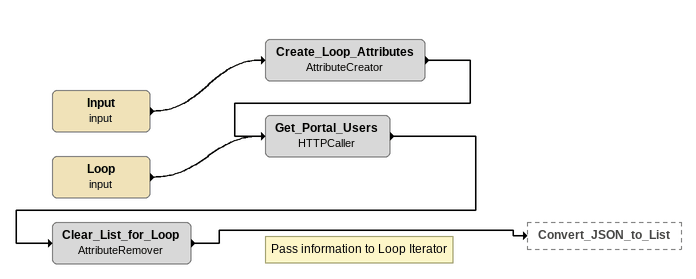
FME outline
Input (input)
    -> Create_Loop_Attributes
Create_Loop_Attributes: AttributeCreator
    -> Get_Portal_Users
Loop (input)
    -> Get_Portal_Users
Note: Pass information to Loop Iterator
Get_Portal_Users: HTTPCaller
    -> Clear_List_for_Loop
Clear_List_for_Loop: AttributeRemover
    -> Convert_JSON_to_List
